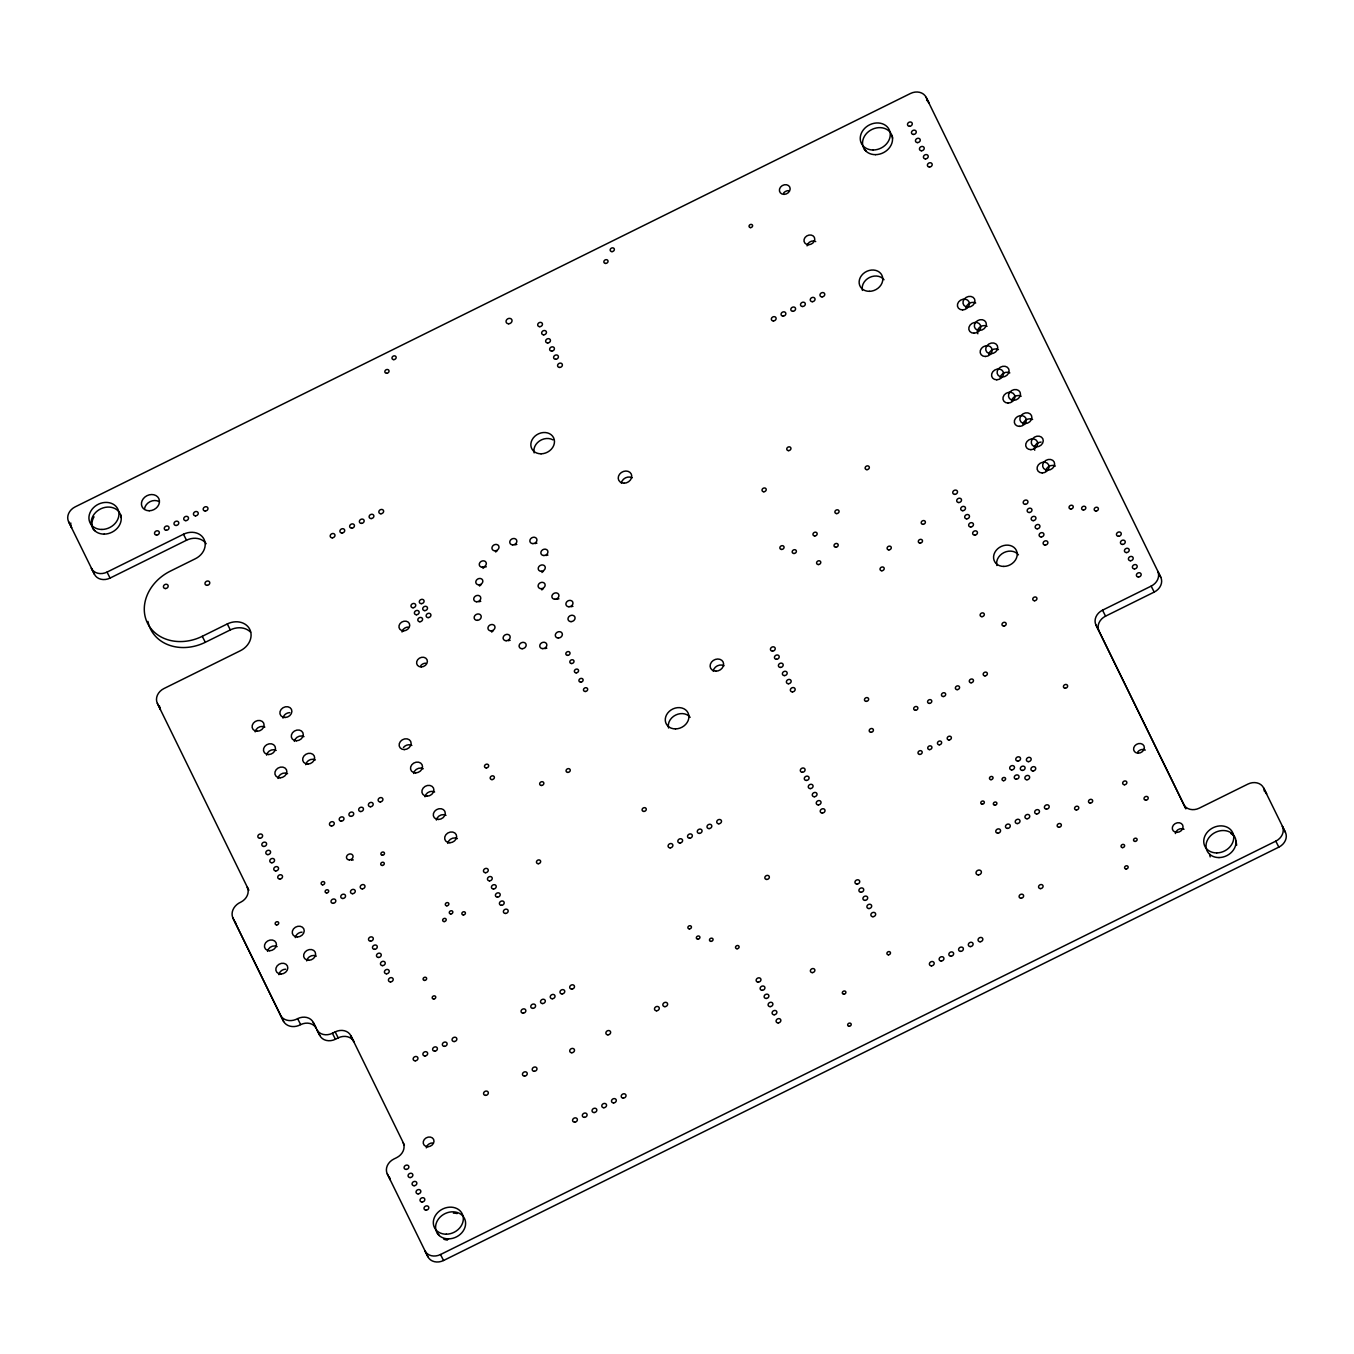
<?xml version="1.0" encoding="UTF-8"?>
<svg xmlns="http://www.w3.org/2000/svg" width="1354" height="1354" viewBox="0 0 1354 1354"><rect width="100%" height="100%" fill="white"/><g stroke="black" fill="none" stroke-linecap="round" stroke-linejoin="round"><path stroke-width="1.5" d="M206.18 543.716A16.282 13.608 -27 0 0 186.513 540.229L110.08 578.073A12.406 10.375 -27 0 1 94.408 574.248L91.361 568.274A12.406 10.375 -27 0 0 107.034 572.099L183.467 534.255A16.282 13.608 -27 0 1 204.031 539.264A16.282 13.608 -27 0 1 195.416 558.711L170.401 571.1A43.43 36.287 -27 0 0 147.417 622.975A43.43 36.287 -27 0 0 202.271 636.312L227.286 623.94A17.839 14.911 -27 0 1 249.813 629.424A17.839 14.911 -27 0 1 240.386 650.715L163.936 688.56A12.406 10.375 -27 0 0 157.369 703.369L248.476 889.561M147.941 621.418A43.43 36.287 -27 0 0 205.317 642.287L230.332 629.915A17.839 14.911 -27 0 1 250.625 632.2M1185.884 808.829L1095.961 625.006A12.406 10.375 -27 0 1 1102.528 610.18L1151.171 586.113A12.406 10.375 -27 0 0 1157.738 571.286L1160.767 577.261A12.406 10.375 -27 0 1 1154.2 592.087L1105.558 616.155A12.406 10.375 -27 0 0 1098.991 630.981L1185.715 808.423M332.39 1033.271L335.166 1031.9A12.406 10.375 -27 0 1 350.838 1035.708L353.885 1041.683A12.406 10.375 -27 0 0 338.212 1037.875L335.437 1039.246A12.406 10.375 -27 0 1 319.764 1035.421L316.718 1029.463A12.406 10.375 -27 0 0 332.39 1033.271L335.437 1039.246M440.507 1254.532L1275.79 841.156A12.406 10.375 -27 0 0 1282.356 826.329L1285.403 832.304A12.406 10.375 -27 0 1 1278.836 847.13L443.553 1260.506A12.406 10.375 -27 0 1 427.881 1256.698L424.834 1250.724A12.406 10.375 -27 0 0 440.507 1254.532L443.553 1260.506M864.394 149.329L866.289 151.293M93.087 528.788L94.966 530.751M437.46 1233.528L439.356 1235.491M94.408 574.248L68.597 521.696A12.406 10.375 -27 0 1 75.164 506.87L910.447 93.494A12.406 10.375 -27 0 1 926.119 97.302L929.166 103.276A12.406 10.375 -27 0 0 926.576 100.128M1183.599 804.344A12.406 10.375 -27 0 0 1199.272 808.152L1247.914 784.084A12.406 10.375 -27 0 1 1263.587 787.893L1266.616 793.867A12.406 10.375 -27 0 0 1265.516 792.158M1151.171 586.113L1154.2 592.087M1275.79 841.156L1278.836 847.13M1102.528 610.18L1105.558 616.155M1095.961 625.006L1098.991 630.981M183.467 534.255L186.513 540.229M227.286 623.94L230.332 629.915M202.271 636.312L205.317 642.287M107.034 572.099L110.08 578.073M335.166 1031.9L338.212 1037.875M68.597 521.696L71.644 527.671A12.406 10.375 -27 0 1 70.78 522.982M157.369 703.369L160.415 709.344A12.406 10.375 -27 0 1 159.535 706.06M248.814 890.357L247.291 887.378A12.406 10.375 -27 0 1 240.724 902.187A13.201 11.035 -27 0 0 232.77 917.707L283.612 1021.508A13.201 11.035 -27 0 0 300.673 1024.623A12.406 10.375 -27 0 1 316.345 1028.448L313.299 1022.473A12.406 10.375 -27 0 0 297.626 1018.648A13.201 11.035 -27 0 1 280.566 1015.534M403.187 1142.844A12.406 10.375 -27 0 1 396.62 1157.67L393.845 1159.041A12.406 10.375 -27 0 0 387.278 1173.867L390.324 1179.842A12.406 10.375 -27 0 1 389.529 1177.235M297.626 1018.648L300.673 1024.623M232.77 917.707L283.612 1021.508M926.119 97.302L1160.767 577.261M1263.587 787.893L1285.403 832.304M350.838 1035.708L404.406 1145.061M313.299 1022.473L319.764 1035.421M387.278 1173.867L427.881 1256.698M1236.084 841.189L1236.659 845.234M1209.765 854.205L1210.154 856.896M892.201 135.569L892.591 138.277M120.878 515.028L121.268 517.719M534.153 452.896A12.203 10.206 -27 0 1 539.383 441.049A12.203 10.206 -27 0 1 552.94 439.847M783.543 193.097A5.585 4.671 -27 0 1 788.553 190.626M807.052 245.853A5.585 4.671 -27 0 1 815.717 241.571M1230.972 833.59A15.503 12.965 -27 0 1 1233.731 835.706M447.446 1240.078A15.503 12.965 -27 0 1 443.773 1239.181M453.387 1213.133A15.503 12.965 -27 0 1 457.161 1213.556M420.739 665.66A5.585 4.671 -27 0 1 425.748 663.189M92.089 525.538A15.503 12.965 -27 0 1 94.018 516.822M144.556 508.698A9.309 7.769 -27 0 1 159.01 501.555M351.549 860.315A3.402 2.843 -27 0 1 353.259 859.908M1264.044 790.719A12.406 10.375 -27 0 1 1265.059 791.65M235.816 923.682A13.201 11.035 -27 0 1 235.241 921.583M668.571 727.995A12.203 10.206 -27 0 1 675.646 715.064A12.203 10.206 -27 0 1 690.134 717.315M862.447 290.416A12.203 10.206 -27 0 1 869.522 277.485A12.203 10.206 -27 0 1 884.01 279.736M996.882 565.515A12.203 10.206 -27 0 1 1003.957 552.584A12.203 10.206 -27 0 1 1018.445 554.835M426.29 1147.87A5.585 4.671 -27 0 1 432.366 1142.962M1137.732 751.91A5.585 4.671 -27 0 1 1145.315 750.065M1175.357 833.556A5.585 4.671 -27 0 1 1184.022 829.257M402.02 631.996A5.585 4.671 -27 0 1 408.113 627.088M478.944 601.802A3.656 3.063 -27 0 1 480.755 601.362M491.705 632.098A3.656 3.063 -27 0 1 493.161 630.913M479.553 586.045A3.656 3.063 -27 0 1 481.025 584.86M508.342 640.764A3.656 3.063 -27 0 1 510.153 640.324M483.023 568.409A3.656 3.063 -27 0 1 486.306 566.784M544.985 648.651A3.656 3.063 -27 0 1 546.813 648.211M495.716 552.009A3.656 3.063 -27 0 1 497.189 550.824M514.994 544.9A3.656 3.063 -27 0 1 516.822 544.46M535.084 543.631A3.656 3.063 -27 0 1 536.912 543.191M546.085 555.546A3.656 3.063 -27 0 1 547.913 555.106M571.134 606.795A3.656 3.063 -27 0 1 572.945 606.355M557.103 599.28A3.656 3.063 -27 0 1 558.914 598.823M541.972 572.505A3.656 3.063 -27 0 1 543.445 571.32M541.854 589.921A3.656 3.063 -27 0 1 543.326 588.736M255.195 731.854A6.211 5.179 -27 0 1 264.825 727.098M282.986 718.111A6.211 5.179 -27 0 1 289.739 712.644M266.569 755.16A6.211 5.179 -27 0 1 276.199 750.387M294.36 741.4A6.211 5.179 -27 0 1 303.99 736.627M277.959 778.448A6.211 5.179 -27 0 1 287.573 773.676M305.75 764.688A6.211 5.179 -27 0 1 315.38 759.916M267.533 951.371A6.211 5.179 -27 0 1 277.147 946.598M295.324 937.611A6.211 5.179 -27 0 1 302.077 932.144M278.907 974.66A6.211 5.179 -27 0 1 285.66 969.193M306.698 960.9A6.211 5.179 -27 0 1 316.328 956.127M403.424 747.493A6.211 5.179 -27 0 1 411.853 745.445M413.613 773.489A6.211 5.179 -27 0 1 423.243 768.733M424.987 796.778A6.211 5.179 -27 0 1 434.617 792.022M436.377 820.084A6.211 5.179 -27 0 1 446.008 815.311M447.751 843.373A6.211 5.179 -27 0 1 457.381 838.6M977.842 333.761A6.211 5.179 -27 0 1 979.754 327.228A6.211 5.179 -27 0 1 987.066 326.297M1045.728 470.82A6.211 5.179 -27 0 1 1055.358 466.047M1034.744 450.222A6.211 5.179 -27 0 1 1041.108 442.064M1022.964 424.242A6.211 5.179 -27 0 1 1032.594 419.469M966.062 307.781A6.211 5.179 -27 0 1 975.692 303.008M1011.59 400.936A6.211 5.179 -27 0 1 1021.221 396.18M988.826 354.359A6.211 5.179 -27 0 1 998.457 349.586M1000.2 377.648A6.211 5.179 -27 0 1 1009.83 372.892M621.334 483.141A6.99 5.839 -27 0 1 632.183 477.776M713.203 671.127A6.99 5.839 -27 0 1 724.035 665.762M788.451 683.736A2.471 2.065 -27 0 0 790.99 680.47A2.471 2.065 -27 0 0 786.877 680.52A2.471 2.065 -27 0 0 788.451 683.736M923.022 524.337A2.166 1.811 -27 0 0 925.239 521.476A2.166 1.811 -27 0 0 921.634 521.51A2.166 1.811 -27 0 0 923.022 524.337M792.428 691.894A2.471 2.065 -27 0 0 794.984 688.627A2.471 2.065 -27 0 0 790.854 688.661A2.471 2.065 -27 0 0 792.428 691.894M1046.473 809.133A2.471 2.065 -27 0 0 1049.028 805.867A2.471 2.065 -27 0 0 1044.899 805.901A2.471 2.065 -27 0 0 1046.473 809.133M808.626 244.702A5.585 4.671 -27 0 0 814.363 237.356A5.585 4.671 -27 0 0 805.088 237.441A5.585 4.671 -27 0 0 808.626 244.702M1036.741 813.94A2.471 2.065 -27 0 0 1039.297 810.674A2.471 2.065 -27 0 0 1035.167 810.724A2.471 2.065 -27 0 0 1036.741 813.94M585.283 691.488A2.166 1.811 -27 0 0 587.518 688.627A2.166 1.811 -27 0 0 583.912 688.661A2.166 1.811 -27 0 0 585.283 691.488M1027.026 818.764A2.471 2.065 -27 0 0 1029.565 815.497A2.471 2.065 -27 0 0 1025.452 815.531A2.471 2.065 -27 0 0 1027.026 818.764M567.885 772.406A2.166 1.811 -27 0 0 570.102 769.546A2.166 1.811 -27 0 0 566.497 769.58A2.166 1.811 -27 0 0 567.885 772.406M1218.989 857.573A15.503 12.965 -27 0 0 1234.916 837.178A15.503 12.965 -27 0 0 1209.139 837.398A15.503 12.965 -27 0 0 1218.989 857.573M326.652 892.98A1.862 1.557 -27 0 0 328.565 890.543A1.862 1.557 -27 0 0 325.485 890.56A1.862 1.557 -27 0 0 326.652 892.98M448.58 1238.859A15.503 12.965 -27 0 0 464.49 1218.465A15.503 12.965 -27 0 0 438.713 1218.685A15.503 12.965 -27 0 0 448.58 1238.859M486.306 767.938A2.166 1.811 -27 0 0 488.54 765.095A2.166 1.811 -27 0 0 484.918 765.112A2.166 1.811 -27 0 0 486.306 767.938M101.922 529.465A15.503 12.965 -27 0 0 117.832 509.053A15.503 12.965 -27 0 0 92.055 509.29A15.503 12.965 -27 0 0 101.922 529.465M149.228 510.763A9.309 7.769 -27 0 0 158.79 498.509A9.309 7.769 -27 0 0 143.321 498.661A9.309 7.769 -27 0 0 149.228 510.763M873.228 150.006A15.503 12.965 -27 0 0 889.155 129.595A15.503 12.965 -27 0 0 863.378 129.832A15.503 12.965 -27 0 0 873.228 150.006M446.295 1234.205A15.503 12.965 -27 0 0 462.222 1213.81A15.503 12.965 -27 0 0 436.445 1214.03A15.503 12.965 -27 0 0 446.295 1234.205M1216.721 852.918A15.503 12.965 -27 0 0 1232.631 832.507A15.503 12.965 -27 0 0 1206.871 832.744A15.503 12.965 -27 0 0 1216.721 852.918M875.513 154.661A15.503 12.965 -27 0 0 891.423 134.266A15.503 12.965 -27 0 0 865.663 134.486A15.503 12.965 -27 0 0 875.513 154.661M104.19 534.119A15.503 12.965 -27 0 0 120.117 513.708A15.503 12.965 -27 0 0 94.34 513.945A15.503 12.965 -27 0 0 104.19 534.119M541.058 453.81A12.203 10.206 -27 0 0 553.6 437.748A12.203 10.206 -27 0 0 533.307 437.917A12.203 10.206 -27 0 0 541.058 453.81M675.494 728.909A12.203 10.206 -27 0 0 688.035 712.847A12.203 10.206 -27 0 0 667.742 713.016A12.203 10.206 -27 0 0 675.494 728.909M869.37 291.33A12.203 10.206 -27 0 0 881.911 275.268A12.203 10.206 -27 0 0 861.601 275.437A12.203 10.206 -27 0 0 869.37 291.33M1003.805 566.429A12.203 10.206 -27 0 0 1016.329 550.35A12.203 10.206 -27 0 0 996.036 550.536A12.203 10.206 -27 0 0 1003.805 566.429M978.35 874.921A2.793 2.336 -27 0 0 981.21 871.248A2.793 2.336 -27 0 0 976.572 871.282A2.793 2.336 -27 0 0 978.35 874.921M427.864 1146.72A5.585 4.671 -27 0 0 433.602 1139.374A5.585 4.671 -27 0 0 424.327 1139.459A5.585 4.671 -27 0 0 427.864 1146.72M1138.24 753.196A5.585 4.671 -27 0 0 1143.961 745.868A5.585 4.671 -27 0 0 1134.686 745.952A5.585 4.671 -27 0 0 1138.24 753.196M1176.931 832.388A5.585 4.671 -27 0 0 1182.668 825.06A5.585 4.671 -27 0 0 1173.393 825.145A5.585 4.671 -27 0 0 1176.931 832.388M508.647 323.775A3.097 2.59 -27 0 0 511.829 319.696A3.097 2.59 -27 0 0 506.667 319.73A3.097 2.59 -27 0 0 508.647 323.775M421.246 666.947A5.585 4.671 -27 0 0 426.984 659.601A5.585 4.671 -27 0 0 417.709 659.686A5.585 4.671 -27 0 0 421.246 666.947M349.315 859.875A3.402 2.843 -27 0 0 352.819 855.389A3.402 2.843 -27 0 0 347.149 855.44A3.402 2.843 -27 0 0 349.315 859.875M403.61 630.846A5.585 4.671 -27 0 0 409.331 623.5A5.585 4.671 -27 0 0 400.056 623.585A5.585 4.671 -27 0 0 403.61 630.846M491.993 779.599A2.166 1.811 -27 0 0 494.227 776.739A2.166 1.811 -27 0 0 490.622 776.773A2.166 1.811 -27 0 0 491.993 779.599M541.465 785.472A2.166 1.811 -27 0 0 543.699 782.612A2.166 1.811 -27 0 0 540.094 782.646A2.166 1.811 -27 0 0 541.465 785.472M750.573 227.607A1.862 1.557 -27 0 0 752.486 225.17A1.862 1.557 -27 0 0 749.405 225.204A1.862 1.557 -27 0 0 750.573 227.607M1076.396 809.98A2.166 1.811 -27 0 0 1078.63 807.119A2.166 1.811 -27 0 0 1075.025 807.153A2.166 1.811 -27 0 0 1076.396 809.98M981.938 616.662A2.166 1.811 -27 0 0 984.172 613.802A2.166 1.811 -27 0 0 980.55 613.836A2.166 1.811 -27 0 0 981.938 616.662M1070.862 509.019A2.166 1.811 -27 0 0 1073.096 506.159A2.166 1.811 -27 0 0 1069.474 506.193A2.166 1.811 -27 0 0 1070.862 509.019M888.461 954.807A1.862 1.557 -27 0 0 890.357 952.353A1.862 1.557 -27 0 0 887.276 952.387A1.862 1.557 -27 0 0 888.461 954.807M1126.122 868.997A1.862 1.557 -27 0 0 1128.034 866.56A1.862 1.557 -27 0 0 1124.954 866.577A1.862 1.557 -27 0 0 1126.122 868.997M1065.243 688.238A2.166 1.811 -27 0 0 1067.477 685.378A2.166 1.811 -27 0 0 1063.855 685.412A2.166 1.811 -27 0 0 1065.243 688.238M322.675 884.822A1.862 1.557 -27 0 0 324.588 882.385A1.862 1.557 -27 0 0 321.49 882.419A1.862 1.557 -27 0 0 322.675 884.822M382.437 855.254A1.862 1.557 -27 0 0 384.35 852.8A1.862 1.557 -27 0 0 381.253 852.834A1.862 1.557 -27 0 0 382.437 855.254M276.69 924.934A1.862 1.557 -27 0 0 278.602 922.497A1.862 1.557 -27 0 0 275.505 922.531A1.862 1.557 -27 0 0 276.69 924.934M382.251 865.46A1.862 1.557 -27 0 0 384.164 863.023A1.862 1.557 -27 0 0 381.066 863.057A1.862 1.557 -27 0 0 382.251 865.46M463.406 914.966A1.862 1.557 -27 0 0 465.302 912.528A1.862 1.557 -27 0 0 462.222 912.562A1.862 1.557 -27 0 0 463.406 914.966M849.178 1026.298A1.862 1.557 -27 0 0 851.091 1023.861A1.862 1.557 -27 0 0 848.01 1023.895A1.862 1.557 -27 0 0 849.178 1026.298M406.166 1169.416A2.471 2.065 -27 0 0 408.705 1166.149A2.471 2.065 -27 0 0 404.592 1166.183A2.471 2.065 -27 0 0 406.166 1169.416M410.144 1177.557A2.471 2.065 -27 0 0 412.699 1174.307A2.471 2.065 -27 0 0 408.57 1174.341A2.471 2.065 -27 0 0 410.144 1177.557M414.138 1185.715A2.471 2.065 -27 0 0 416.677 1182.448A2.471 2.065 -27 0 0 412.564 1182.499A2.471 2.065 -27 0 0 414.138 1185.715M418.115 1193.873A2.471 2.065 -27 0 0 420.654 1190.606A2.471 2.065 -27 0 0 416.541 1190.64A2.471 2.065 -27 0 0 418.115 1193.873M422.093 1202.014A2.471 2.065 -27 0 0 424.648 1198.764A2.471 2.065 -27 0 0 420.519 1198.798A2.471 2.065 -27 0 0 422.093 1202.014M426.087 1210.171A2.471 2.065 -27 0 0 428.626 1206.905A2.471 2.065 -27 0 0 424.513 1206.956A2.471 2.065 -27 0 0 426.087 1210.171M485.629 1095.369A2.471 2.065 -27 0 0 488.168 1092.119A2.471 2.065 -27 0 0 484.055 1092.153A2.471 2.065 -27 0 0 485.629 1095.369M524.54 1076.125A2.471 2.065 -27 0 0 527.078 1072.859A2.471 2.065 -27 0 0 522.966 1072.893A2.471 2.065 -27 0 0 524.54 1076.125M534.271 1071.302A2.471 2.065 -27 0 0 536.81 1068.035A2.471 2.065 -27 0 0 532.697 1068.086A2.471 2.065 -27 0 0 534.271 1071.302M571.794 1052.735A2.471 2.065 -27 0 0 574.333 1049.468A2.471 2.065 -27 0 0 570.22 1049.502A2.471 2.065 -27 0 0 571.794 1052.735M607.929 1034.845A2.471 2.065 -27 0 0 610.468 1031.579A2.471 2.065 -27 0 0 606.355 1031.63A2.471 2.065 -27 0 0 607.929 1034.845M656.572 1010.778A2.471 2.065 -27 0 0 659.11 1007.511A2.471 2.065 -27 0 0 654.997 1007.545A2.471 2.065 -27 0 0 656.572 1010.778M664.916 1006.648A2.471 2.065 -27 0 0 667.454 1003.382A2.471 2.065 -27 0 0 663.342 1003.416A2.471 2.065 -27 0 0 664.916 1006.648M165.476 588.55A2.471 2.065 -27 0 0 168.014 585.3A2.471 2.065 -27 0 0 163.902 585.334A2.471 2.065 -27 0 0 165.476 588.55M207.044 585.334A2.471 2.065 -27 0 0 209.599 582.068A2.471 2.065 -27 0 0 205.47 582.118A2.471 2.065 -27 0 0 207.044 585.334M205.249 511.017A2.471 2.065 -27 0 0 207.805 507.767A2.471 2.065 -27 0 0 203.675 507.801A2.471 2.065 -27 0 0 205.249 511.017M195.518 515.84A2.471 2.065 -27 0 0 198.073 512.574A2.471 2.065 -27 0 0 193.944 512.607A2.471 2.065 -27 0 0 195.518 515.84M185.803 520.647A2.471 2.065 -27 0 0 188.341 517.397A2.471 2.065 -27 0 0 184.212 517.431A2.471 2.065 -27 0 0 185.803 520.647M176.071 525.47A2.471 2.065 -27 0 0 178.61 522.204A2.471 2.065 -27 0 0 174.497 522.238A2.471 2.065 -27 0 0 176.071 525.47M166.339 530.277A2.471 2.065 -27 0 0 168.878 527.028A2.471 2.065 -27 0 0 164.765 527.061A2.471 2.065 -27 0 0 166.339 530.277M1026.941 779.752A2.471 2.065 -27 0 0 1029.48 776.485A2.471 2.065 -27 0 0 1025.367 776.519A2.471 2.065 -27 0 0 1026.941 779.752M1022.388 770.426A2.471 2.065 -27 0 0 1024.927 767.176A2.471 2.065 -27 0 0 1020.814 767.21A2.471 2.065 -27 0 0 1022.388 770.426M1017.836 761.117A2.471 2.065 -27 0 0 1020.374 757.851A2.471 2.065 -27 0 0 1016.262 757.885A2.471 2.065 -27 0 0 1017.836 761.117M1033 770.968A2.471 2.065 -27 0 0 1035.556 767.701A2.471 2.065 -27 0 0 1031.426 767.735A2.471 2.065 -27 0 0 1033 770.968M1028.448 761.642A2.471 2.065 -27 0 0 1031.003 758.392A2.471 2.065 -27 0 0 1026.874 758.426A2.471 2.065 -27 0 0 1028.448 761.642M1016.329 779.21A2.471 2.065 -27 0 0 1018.868 775.96A2.471 2.065 -27 0 0 1014.755 775.994A2.471 2.065 -27 0 0 1016.329 779.21M1011.776 769.901A2.471 2.065 -27 0 0 1014.315 766.635A2.471 2.065 -27 0 0 1010.202 766.669A2.471 2.065 -27 0 0 1011.776 769.901M428.202 617.61A2.471 2.065 -27 0 0 430.758 614.361A2.471 2.065 -27 0 0 426.628 614.394A2.471 2.065 -27 0 0 428.202 617.61M419.875 621.74A2.471 2.065 -27 0 0 422.414 618.473A2.471 2.065 -27 0 0 418.301 618.524A2.471 2.065 -27 0 0 419.875 621.74M416.457 614.75A2.471 2.065 -27 0 0 418.995 611.5A2.471 2.065 -27 0 0 414.883 611.534A2.471 2.065 -27 0 0 416.457 614.75M424.801 610.62A2.471 2.065 -27 0 0 427.339 607.371A2.471 2.065 -27 0 0 423.21 607.404A2.471 2.065 -27 0 0 424.801 610.62M421.382 603.647A2.471 2.065 -27 0 0 423.92 600.381A2.471 2.065 -27 0 0 419.808 600.414A2.471 2.065 -27 0 0 421.382 603.647M413.038 607.76A2.471 2.065 -27 0 0 415.576 604.51A2.471 2.065 -27 0 0 411.464 604.544A2.471 2.065 -27 0 0 413.038 607.76M539.755 326.669A2.471 2.065 -27 0 0 542.294 323.42A2.471 2.065 -27 0 0 538.181 323.454A2.471 2.065 -27 0 0 539.755 326.669M543.733 334.827A2.471 2.065 -27 0 0 546.271 331.561A2.471 2.065 -27 0 0 542.159 331.595A2.471 2.065 -27 0 0 543.733 334.827M547.71 342.985A2.471 2.065 -27 0 0 550.266 339.719A2.471 2.065 -27 0 0 546.136 339.752A2.471 2.065 -27 0 0 547.71 342.985M551.704 351.126A2.471 2.065 -27 0 0 554.243 347.876A2.471 2.065 -27 0 0 550.13 347.91A2.471 2.065 -27 0 0 551.704 351.126M555.682 359.284A2.471 2.065 -27 0 0 558.237 356.017A2.471 2.065 -27 0 0 554.108 356.051A2.471 2.065 -27 0 0 555.682 359.284M559.676 367.442A2.471 2.065 -27 0 0 562.215 364.175A2.471 2.065 -27 0 0 558.085 364.209A2.471 2.065 -27 0 0 559.676 367.442M822.047 296.881A2.471 2.065 -27 0 0 824.586 293.615A2.471 2.065 -27 0 0 820.473 293.649A2.471 2.065 -27 0 0 822.047 296.881M812.315 301.688A2.471 2.065 -27 0 0 814.871 298.422A2.471 2.065 -27 0 0 810.741 298.472A2.471 2.065 -27 0 0 812.315 301.688M802.583 306.512A2.471 2.065 -27 0 0 805.139 303.245A2.471 2.065 -27 0 0 801.009 303.279A2.471 2.065 -27 0 0 802.583 306.512M792.869 311.318A2.471 2.065 -27 0 0 795.407 308.052A2.471 2.065 -27 0 0 791.295 308.103A2.471 2.065 -27 0 0 792.869 311.318M783.137 316.142A2.471 2.065 -27 0 0 785.675 312.876A2.471 2.065 -27 0 0 781.563 312.909A2.471 2.065 -27 0 0 783.137 316.142M773.405 320.949A2.471 2.065 -27 0 0 775.944 317.682A2.471 2.065 -27 0 0 771.831 317.733A2.471 2.065 -27 0 0 773.405 320.949M954.807 494.379A2.471 2.065 -27 0 0 957.346 491.13A2.471 2.065 -27 0 0 953.233 491.163A2.471 2.065 -27 0 0 954.807 494.379M958.784 502.537A2.471 2.065 -27 0 0 961.34 499.271A2.471 2.065 -27 0 0 957.21 499.304A2.471 2.065 -27 0 0 958.784 502.537M962.779 510.695A2.471 2.065 -27 0 0 965.317 507.428A2.471 2.065 -27 0 0 961.205 507.462A2.471 2.065 -27 0 0 962.779 510.695M966.756 518.836A2.471 2.065 -27 0 0 969.312 515.586A2.471 2.065 -27 0 0 965.182 515.62A2.471 2.065 -27 0 0 966.756 518.836M970.75 526.994A2.471 2.065 -27 0 0 973.289 523.727A2.471 2.065 -27 0 0 969.159 523.761A2.471 2.065 -27 0 0 970.75 526.994M974.728 535.152A2.471 2.065 -27 0 0 977.266 531.885A2.471 2.065 -27 0 0 973.154 531.919A2.471 2.065 -27 0 0 974.728 535.152M1025.266 504.348A2.471 2.065 -27 0 0 1027.804 501.082A2.471 2.065 -27 0 0 1023.692 501.132A2.471 2.065 -27 0 0 1025.266 504.348M1029.243 512.506A2.471 2.065 -27 0 0 1031.799 509.239A2.471 2.065 -27 0 0 1027.669 509.273A2.471 2.065 -27 0 0 1029.243 512.506M1033.237 520.647A2.471 2.065 -27 0 0 1035.776 517.397A2.471 2.065 -27 0 0 1031.663 517.431A2.471 2.065 -27 0 0 1033.237 520.647M1037.215 528.805A2.471 2.065 -27 0 0 1039.754 525.538A2.471 2.065 -27 0 0 1035.641 525.589A2.471 2.065 -27 0 0 1037.215 528.805M1041.192 536.963A2.471 2.065 -27 0 0 1043.748 533.696A2.471 2.065 -27 0 0 1039.618 533.73A2.471 2.065 -27 0 0 1041.192 536.963M1045.186 545.103A2.471 2.065 -27 0 0 1047.725 541.854A2.471 2.065 -27 0 0 1043.612 541.888A2.471 2.065 -27 0 0 1045.186 545.103M156.607 535.101A2.471 2.065 -27 0 0 159.146 531.834A2.471 2.065 -27 0 0 155.033 531.868A2.471 2.065 -27 0 0 156.607 535.101M370.573 941.165A2.471 2.065 -27 0 0 373.112 937.899A2.471 2.065 -27 0 0 368.999 937.95A2.471 2.065 -27 0 0 370.573 941.165M374.55 949.323A2.471 2.065 -27 0 0 377.106 946.057A2.471 2.065 -27 0 0 372.976 946.091A2.471 2.065 -27 0 0 374.55 949.323M378.545 957.464A2.471 2.065 -27 0 0 381.083 954.215A2.471 2.065 -27 0 0 376.971 954.248A2.471 2.065 -27 0 0 378.545 957.464M382.522 965.622A2.471 2.065 -27 0 0 385.061 962.356A2.471 2.065 -27 0 0 380.948 962.406A2.471 2.065 -27 0 0 382.522 965.622M386.516 973.78A2.471 2.065 -27 0 0 389.055 970.513A2.471 2.065 -27 0 0 384.925 970.547A2.471 2.065 -27 0 0 386.516 973.78M390.494 981.921A2.471 2.065 -27 0 0 393.032 978.671A2.471 2.065 -27 0 0 388.92 978.705A2.471 2.065 -27 0 0 390.494 981.921M259.9 838.295A2.471 2.065 -27 0 0 262.439 835.046A2.471 2.065 -27 0 0 258.326 835.079A2.471 2.065 -27 0 0 259.9 838.295M263.878 846.453A2.471 2.065 -27 0 0 266.433 843.187A2.471 2.065 -27 0 0 262.304 843.237A2.471 2.065 -27 0 0 263.878 846.453M267.872 854.611A2.471 2.065 -27 0 0 270.411 851.344A2.471 2.065 -27 0 0 266.298 851.378A2.471 2.065 -27 0 0 267.872 854.611M271.849 862.752A2.471 2.065 -27 0 0 274.388 859.502A2.471 2.065 -27 0 0 270.275 859.536A2.471 2.065 -27 0 0 271.849 862.752M275.827 870.91A2.471 2.065 -27 0 0 278.382 867.643A2.471 2.065 -27 0 0 274.253 867.694A2.471 2.065 -27 0 0 275.827 870.91M279.821 879.068A2.471 2.065 -27 0 0 282.36 875.801A2.471 2.065 -27 0 0 278.247 875.835A2.471 2.065 -27 0 0 279.821 879.068M362.28 888.867A2.471 2.065 -27 0 0 364.818 885.618A2.471 2.065 -27 0 0 360.706 885.651A2.471 2.065 -27 0 0 362.28 888.867M352.548 893.691A2.471 2.065 -27 0 0 355.087 890.424A2.471 2.065 -27 0 0 350.974 890.458A2.471 2.065 -27 0 0 352.548 893.691M342.816 898.497A2.471 2.065 -27 0 0 345.372 895.248A2.471 2.065 -27 0 0 341.242 895.282A2.471 2.065 -27 0 0 342.816 898.497M333.084 903.321A2.471 2.065 -27 0 0 335.64 900.055A2.471 2.065 -27 0 0 331.51 900.088A2.471 2.065 -27 0 0 333.084 903.321M380.186 801.906A2.471 2.065 -27 0 0 382.742 798.64A2.471 2.065 -27 0 0 378.612 798.691A2.471 2.065 -27 0 0 380.186 801.906M370.454 806.73A2.471 2.065 -27 0 0 373.01 803.464A2.471 2.065 -27 0 0 368.88 803.497A2.471 2.065 -27 0 0 370.454 806.73M360.739 811.537A2.471 2.065 -27 0 0 363.278 808.27A2.471 2.065 -27 0 0 359.165 808.321A2.471 2.065 -27 0 0 360.739 811.537M351.008 816.36A2.471 2.065 -27 0 0 353.546 813.094A2.471 2.065 -27 0 0 349.434 813.128A2.471 2.065 -27 0 0 351.008 816.36M341.276 821.167A2.471 2.065 -27 0 0 343.814 817.901A2.471 2.065 -27 0 0 339.702 817.951A2.471 2.065 -27 0 0 341.276 821.167M331.544 825.991A2.471 2.065 -27 0 0 334.099 822.724A2.471 2.065 -27 0 0 329.97 822.758A2.471 2.065 -27 0 0 331.544 825.991M485.544 872.704A2.471 2.065 -27 0 0 488.083 869.437A2.471 2.065 -27 0 0 483.97 869.471A2.471 2.065 -27 0 0 485.544 872.704M489.522 880.845A2.471 2.065 -27 0 0 492.077 877.595A2.471 2.065 -27 0 0 487.948 877.629A2.471 2.065 -27 0 0 489.522 880.845M493.516 889.003A2.471 2.065 -27 0 0 496.055 885.736A2.471 2.065 -27 0 0 491.942 885.77A2.471 2.065 -27 0 0 493.516 889.003M497.493 897.16A2.471 2.065 -27 0 0 500.032 893.894A2.471 2.065 -27 0 0 495.919 893.928A2.471 2.065 -27 0 0 497.493 897.16M501.488 905.301A2.471 2.065 -27 0 0 504.026 902.052A2.471 2.065 -27 0 0 499.897 902.086A2.471 2.065 -27 0 0 501.488 905.301M505.465 913.459A2.471 2.065 -27 0 0 508.004 910.193A2.471 2.065 -27 0 0 503.891 910.226A2.471 2.065 -27 0 0 505.465 913.459M332.272 537.826A2.471 2.065 -27 0 0 334.81 534.576A2.471 2.065 -27 0 0 330.681 534.61A2.471 2.065 -27 0 0 332.272 537.826M341.987 533.019A2.471 2.065 -27 0 0 344.542 529.752A2.471 2.065 -27 0 0 340.413 529.786A2.471 2.065 -27 0 0 341.987 533.019M351.718 528.195A2.471 2.065 -27 0 0 354.274 524.946A2.471 2.065 -27 0 0 350.144 524.98A2.471 2.065 -27 0 0 351.718 528.195M361.45 523.389A2.471 2.065 -27 0 0 363.989 520.122A2.471 2.065 -27 0 0 359.876 520.156A2.471 2.065 -27 0 0 361.45 523.389M371.182 518.565A2.471 2.065 -27 0 0 373.721 515.315A2.471 2.065 -27 0 0 369.608 515.349A2.471 2.065 -27 0 0 371.182 518.565M380.914 513.758A2.471 2.065 -27 0 0 383.453 510.492A2.471 2.065 -27 0 0 379.34 510.526A2.471 2.065 -27 0 0 380.914 513.758M718.805 823.774A2.471 2.065 -27 0 0 721.343 820.524A2.471 2.065 -27 0 0 717.231 820.558A2.471 2.065 -27 0 0 718.805 823.774M709.073 828.597A2.471 2.065 -27 0 0 711.629 825.331A2.471 2.065 -27 0 0 707.499 825.365A2.471 2.065 -27 0 0 709.073 828.597M699.341 833.404A2.471 2.065 -27 0 0 701.897 830.154A2.471 2.065 -27 0 0 697.767 830.188A2.471 2.065 -27 0 0 699.341 833.404M689.626 838.228A2.471 2.065 -27 0 0 692.165 834.961A2.471 2.065 -27 0 0 688.052 834.995A2.471 2.065 -27 0 0 689.626 838.228M679.894 843.034A2.471 2.065 -27 0 0 682.433 839.785A2.471 2.065 -27 0 0 678.32 839.818A2.471 2.065 -27 0 0 679.894 843.034M670.162 847.858A2.471 2.065 -27 0 0 672.701 844.591A2.471 2.065 -27 0 0 668.588 844.625A2.471 2.065 -27 0 0 670.162 847.858M802.38 772.288A2.471 2.065 -27 0 0 804.919 769.038A2.471 2.065 -27 0 0 800.806 769.072A2.471 2.065 -27 0 0 802.38 772.288M806.358 780.446A2.471 2.065 -27 0 0 808.913 777.179A2.471 2.065 -27 0 0 804.784 777.23A2.471 2.065 -27 0 0 806.358 780.446M810.352 788.603A2.471 2.065 -27 0 0 812.891 785.337A2.471 2.065 -27 0 0 808.778 785.371A2.471 2.065 -27 0 0 810.352 788.603M814.329 796.744A2.471 2.065 -27 0 0 816.868 793.495A2.471 2.065 -27 0 0 812.755 793.529A2.471 2.065 -27 0 0 814.329 796.744M818.324 804.902A2.471 2.065 -27 0 0 820.862 801.636A2.471 2.065 -27 0 0 816.733 801.686A2.471 2.065 -27 0 0 818.324 804.902M822.301 813.06A2.471 2.065 -27 0 0 824.84 809.794A2.471 2.065 -27 0 0 820.727 809.827A2.471 2.065 -27 0 0 822.301 813.06M857.014 884.094A2.471 2.065 -27 0 0 859.553 880.828A2.471 2.065 -27 0 0 855.44 880.879A2.471 2.065 -27 0 0 857.014 884.094M860.992 892.252A2.471 2.065 -27 0 0 863.547 888.986A2.471 2.065 -27 0 0 859.418 889.019A2.471 2.065 -27 0 0 860.992 892.252M864.986 900.393A2.471 2.065 -27 0 0 867.525 897.143A2.471 2.065 -27 0 0 863.412 897.177A2.471 2.065 -27 0 0 864.986 900.393M868.963 908.551A2.471 2.065 -27 0 0 871.502 905.284A2.471 2.065 -27 0 0 867.389 905.335A2.471 2.065 -27 0 0 868.963 908.551M872.941 916.709A2.471 2.065 -27 0 0 875.496 913.442A2.471 2.065 -27 0 0 871.367 913.476A2.471 2.065 -27 0 0 872.941 916.709M931.467 965.842A2.471 2.065 -27 0 0 934.023 962.576A2.471 2.065 -27 0 0 929.893 962.609A2.471 2.065 -27 0 0 931.467 965.842M941.199 961.018A2.471 2.065 -27 0 0 943.755 957.752A2.471 2.065 -27 0 0 939.625 957.803A2.471 2.065 -27 0 0 941.199 961.018M950.931 956.212A2.471 2.065 -27 0 0 953.47 952.945A2.471 2.065 -27 0 0 949.357 952.979A2.471 2.065 -27 0 0 950.931 956.212M960.663 951.388A2.471 2.065 -27 0 0 963.202 948.122A2.471 2.065 -27 0 0 959.089 948.172A2.471 2.065 -27 0 0 960.663 951.388M970.395 946.581A2.471 2.065 -27 0 0 972.934 943.315A2.471 2.065 -27 0 0 968.821 943.349A2.471 2.065 -27 0 0 970.395 946.581M980.11 941.758A2.471 2.065 -27 0 0 982.665 938.491A2.471 2.065 -27 0 0 978.536 938.542A2.471 2.065 -27 0 0 980.11 941.758M623.314 1098.111A2.471 2.065 -27 0 0 625.853 1094.844A2.471 2.065 -27 0 0 621.723 1094.878A2.471 2.065 -27 0 0 623.314 1098.111M574.655 1122.178A2.471 2.065 -27 0 0 577.21 1118.912A2.471 2.065 -27 0 0 573.081 1118.946A2.471 2.065 -27 0 0 574.655 1122.178M584.386 1117.355A2.471 2.065 -27 0 0 586.942 1114.105A2.471 2.065 -27 0 0 582.812 1114.139A2.471 2.065 -27 0 0 584.386 1117.355M594.118 1112.548A2.471 2.065 -27 0 0 596.657 1109.281A2.471 2.065 -27 0 0 592.544 1109.315A2.471 2.065 -27 0 0 594.118 1112.548M603.85 1107.724A2.471 2.065 -27 0 0 606.389 1104.475A2.471 2.065 -27 0 0 602.276 1104.509A2.471 2.065 -27 0 0 603.85 1107.724M613.582 1102.918A2.471 2.065 -27 0 0 616.121 1099.651A2.471 2.065 -27 0 0 612.008 1099.685A2.471 2.065 -27 0 0 613.582 1102.918M758.223 982.158A2.471 2.065 -27 0 0 760.779 978.891A2.471 2.065 -27 0 0 756.649 978.925A2.471 2.065 -27 0 0 758.223 982.158M762.217 990.316A2.471 2.065 -27 0 0 764.756 987.049A2.471 2.065 -27 0 0 760.643 987.083A2.471 2.065 -27 0 0 762.217 990.316M766.195 998.457A2.471 2.065 -27 0 0 768.733 995.207A2.471 2.065 -27 0 0 764.621 995.241A2.471 2.065 -27 0 0 766.195 998.457M770.172 1006.614A2.471 2.065 -27 0 0 772.728 1003.348A2.471 2.065 -27 0 0 768.598 1003.382A2.471 2.065 -27 0 0 770.172 1006.614M774.166 1014.772A2.471 2.065 -27 0 0 776.705 1011.506A2.471 2.065 -27 0 0 772.592 1011.54A2.471 2.065 -27 0 0 774.166 1014.772M778.144 1022.913A2.471 2.065 -27 0 0 780.683 1019.664A2.471 2.065 -27 0 0 776.57 1019.697A2.471 2.065 -27 0 0 778.144 1022.913M772.508 651.139A2.471 2.065 -27 0 0 775.063 647.872A2.471 2.065 -27 0 0 770.934 647.906A2.471 2.065 -27 0 0 772.508 651.139M776.502 659.28A2.471 2.065 -27 0 0 779.041 656.03A2.471 2.065 -27 0 0 774.928 656.064A2.471 2.065 -27 0 0 776.502 659.28M780.479 667.437A2.471 2.065 -27 0 0 783.018 664.171A2.471 2.065 -27 0 0 778.905 664.205A2.471 2.065 -27 0 0 780.479 667.437M784.457 675.595A2.471 2.065 -27 0 0 787.012 672.329A2.471 2.065 -27 0 0 782.883 672.363A2.471 2.065 -27 0 0 784.457 675.595M1017.294 823.571A2.471 2.065 -27 0 0 1019.833 820.304A2.471 2.065 -27 0 0 1015.72 820.355A2.471 2.065 -27 0 0 1017.294 823.571M1007.562 828.394A2.471 2.065 -27 0 0 1010.101 825.128A2.471 2.065 -27 0 0 1005.988 825.161A2.471 2.065 -27 0 0 1007.562 828.394M997.83 833.201A2.471 2.065 -27 0 0 1000.386 829.934A2.471 2.065 -27 0 0 996.256 829.985A2.471 2.065 -27 0 0 997.83 833.201M909.566 126.294A2.471 2.065 -27 0 0 912.105 123.028A2.471 2.065 -27 0 0 907.992 123.079A2.471 2.065 -27 0 0 909.566 126.294M913.544 134.452A2.471 2.065 -27 0 0 916.083 131.186A2.471 2.065 -27 0 0 911.97 131.22A2.471 2.065 -27 0 0 913.544 134.452M917.521 142.593A2.471 2.065 -27 0 0 920.077 139.344A2.471 2.065 -27 0 0 915.947 139.377A2.471 2.065 -27 0 0 917.521 142.593M921.515 150.751A2.471 2.065 -27 0 0 924.054 147.484A2.471 2.065 -27 0 0 919.941 147.535A2.471 2.065 -27 0 0 921.515 150.751M925.493 158.909A2.471 2.065 -27 0 0 928.049 155.642A2.471 2.065 -27 0 0 923.919 155.676A2.471 2.065 -27 0 0 925.493 158.909M929.487 167.05A2.471 2.065 -27 0 0 932.026 163.8A2.471 2.065 -27 0 0 927.896 163.834A2.471 2.065 -27 0 0 929.487 167.05M1118.539 536.286A2.471 2.065 -27 0 0 1121.078 533.019A2.471 2.065 -27 0 0 1116.965 533.053A2.471 2.065 -27 0 0 1118.539 536.286M1122.517 544.443A2.471 2.065 -27 0 0 1125.072 541.177A2.471 2.065 -27 0 0 1120.943 541.211A2.471 2.065 -27 0 0 1122.517 544.443M1126.511 552.584A2.471 2.065 -27 0 0 1129.05 549.335A2.471 2.065 -27 0 0 1124.92 549.369A2.471 2.065 -27 0 0 1126.511 552.584M1130.488 560.742A2.471 2.065 -27 0 0 1133.027 557.476A2.471 2.065 -27 0 0 1128.914 557.509A2.471 2.065 -27 0 0 1130.488 560.742M1134.466 568.9A2.471 2.065 -27 0 0 1137.021 565.633A2.471 2.065 -27 0 0 1132.892 565.667A2.471 2.065 -27 0 0 1134.466 568.9M571.777 989.114A2.471 2.065 -27 0 0 574.316 985.847A2.471 2.065 -27 0 0 570.203 985.881A2.471 2.065 -27 0 0 571.777 989.114M562.045 993.921A2.471 2.065 -27 0 0 564.584 990.654A2.471 2.065 -27 0 0 560.471 990.705A2.471 2.065 -27 0 0 562.045 993.921M552.314 998.744A2.471 2.065 -27 0 0 554.852 995.478A2.471 2.065 -27 0 0 550.739 995.512A2.471 2.065 -27 0 0 552.314 998.744M542.582 1003.551A2.471 2.065 -27 0 0 545.137 1000.284A2.471 2.065 -27 0 0 541.008 1000.335A2.471 2.065 -27 0 0 542.582 1003.551M532.85 1008.375A2.471 2.065 -27 0 0 535.405 1005.108A2.471 2.065 -27 0 0 531.276 1005.142A2.471 2.065 -27 0 0 532.85 1008.375M523.135 1013.181A2.471 2.065 -27 0 0 525.674 1009.915A2.471 2.065 -27 0 0 521.544 1009.966A2.471 2.065 -27 0 0 523.135 1013.181M415.221 1060.808A2.471 2.065 -27 0 0 417.777 1057.542A2.471 2.065 -27 0 0 413.647 1057.576A2.471 2.065 -27 0 0 415.221 1060.808M424.953 1055.985A2.471 2.065 -27 0 0 427.492 1052.718A2.471 2.065 -27 0 0 423.379 1052.769A2.471 2.065 -27 0 0 424.953 1055.985M434.685 1051.178A2.471 2.065 -27 0 0 437.224 1047.911A2.471 2.065 -27 0 0 433.111 1047.945A2.471 2.065 -27 0 0 434.685 1051.178M444.417 1046.354A2.471 2.065 -27 0 0 446.955 1043.088A2.471 2.065 -27 0 0 442.843 1043.139A2.471 2.065 -27 0 0 444.417 1046.354M454.149 1041.548A2.471 2.065 -27 0 0 456.687 1038.281A2.471 2.065 -27 0 0 452.558 1038.315A2.471 2.065 -27 0 0 454.149 1041.548M1138.46 577.041A2.471 2.065 -27 0 0 1140.999 573.774A2.471 2.065 -27 0 0 1136.886 573.825A2.471 2.065 -27 0 0 1138.46 577.041M580.731 682.162A2.166 1.811 -27 0 0 582.965 679.302A2.166 1.811 -27 0 0 579.36 679.336A2.166 1.811 -27 0 0 580.731 682.162M929.538 749.608A2.166 1.811 -27 0 0 931.772 746.748A2.166 1.811 -27 0 0 928.167 746.782A2.166 1.811 -27 0 0 929.538 749.608M818.391 564.55A2.166 1.811 -27 0 0 820.626 561.69A2.166 1.811 -27 0 0 817.021 561.724A2.166 1.811 -27 0 0 818.391 564.55M571.625 663.528A2.166 1.811 -27 0 0 573.859 660.667A2.166 1.811 -27 0 0 570.254 660.701A2.166 1.811 -27 0 0 571.625 663.528M794.003 553.481A2.166 1.811 -27 0 0 796.237 550.621A2.166 1.811 -27 0 0 792.615 550.655A2.166 1.811 -27 0 0 794.003 553.481M763.842 491.756A2.166 1.811 -27 0 0 766.076 488.896A2.166 1.811 -27 0 0 762.454 488.929A2.166 1.811 -27 0 0 763.842 491.756M919.806 754.432A2.166 1.811 -27 0 0 922.04 751.572A2.166 1.811 -27 0 0 918.435 751.605A2.166 1.811 -27 0 0 919.806 754.432M477.217 620.352A3.656 3.063 -27 0 0 480.975 615.528A3.656 3.063 -27 0 0 474.882 615.579A3.656 3.063 -27 0 0 477.217 620.352M476.76 601.768A3.656 3.063 -27 0 0 480.518 596.945A3.656 3.063 -27 0 0 474.442 597.012A3.656 3.063 -27 0 0 476.76 601.768M490.994 630.879A3.656 3.063 -27 0 0 494.752 626.073A3.656 3.063 -27 0 0 488.659 626.123A3.656 3.063 -27 0 0 490.994 630.879M478.842 584.826A3.656 3.063 -27 0 0 482.599 580.02A3.656 3.063 -27 0 0 476.506 580.071A3.656 3.063 -27 0 0 478.842 584.826M506.159 640.73A3.656 3.063 -27 0 0 509.916 635.906A3.656 3.063 -27 0 0 503.823 635.974A3.656 3.063 -27 0 0 506.159 640.73M522.153 648.735A3.656 3.063 -27 0 0 525.911 643.912A3.656 3.063 -27 0 0 519.818 643.962A3.656 3.063 -27 0 0 522.153 648.735M482.312 567.208A3.656 3.063 -27 0 0 486.069 562.384A3.656 3.063 -27 0 0 479.976 562.452A3.656 3.063 -27 0 0 482.312 567.208M542.802 648.634A3.656 3.063 -27 0 0 546.576 643.81A3.656 3.063 -27 0 0 540.483 643.861A3.656 3.063 -27 0 0 542.802 648.634M495.005 550.807A3.656 3.063 -27 0 0 498.763 545.984A3.656 3.063 -27 0 0 492.67 546.034A3.656 3.063 -27 0 0 495.005 550.807M558.356 638.039A3.656 3.063 -27 0 0 562.113 633.232A3.656 3.063 -27 0 0 556.02 633.283A3.656 3.063 -27 0 0 558.356 638.039M512.827 544.883A3.656 3.063 -27 0 0 516.585 540.06A3.656 3.063 -27 0 0 510.492 540.111A3.656 3.063 -27 0 0 512.827 544.883M571.049 621.638A3.656 3.063 -27 0 0 574.807 616.815A3.656 3.063 -27 0 0 568.714 616.865A3.656 3.063 -27 0 0 571.049 621.638M532.917 543.614A3.656 3.063 -27 0 0 536.675 538.79A3.656 3.063 -27 0 0 530.582 538.841A3.656 3.063 -27 0 0 532.917 543.614M543.919 555.529A3.656 3.063 -27 0 0 547.676 550.706A3.656 3.063 -27 0 0 541.583 550.756A3.656 3.063 -27 0 0 543.919 555.529M568.951 606.761A3.656 3.063 -27 0 0 572.708 601.938A3.656 3.063 -27 0 0 566.615 602.005A3.656 3.063 -27 0 0 568.951 606.761M554.92 599.247A3.656 3.063 -27 0 0 558.677 594.423A3.656 3.063 -27 0 0 552.601 594.474A3.656 3.063 -27 0 0 554.92 599.247M541.261 571.303A3.656 3.063 -27 0 0 545.019 566.48A3.656 3.063 -27 0 0 538.943 566.531A3.656 3.063 -27 0 0 541.261 571.303M541.143 588.702A3.656 3.063 -27 0 0 544.9 583.896A3.656 3.063 -27 0 0 538.807 583.946A3.656 3.063 -27 0 0 541.143 588.702M1058.963 827.277A2.166 1.811 -27 0 0 1061.197 824.417A2.166 1.811 -27 0 0 1057.592 824.451A2.166 1.811 -27 0 0 1058.963 827.277M984.984 675.883A2.166 1.811 -27 0 0 987.218 673.023A2.166 1.811 -27 0 0 983.613 673.056A2.166 1.811 -27 0 0 984.984 675.883M920.111 543.123A2.166 1.811 -27 0 0 922.345 540.263A2.166 1.811 -27 0 0 918.74 540.297A2.166 1.811 -27 0 0 920.111 543.123M943.298 696.531A2.166 1.811 -27 0 0 945.532 693.671A2.166 1.811 -27 0 0 941.91 693.688A2.166 1.811 -27 0 0 943.298 696.531M881.826 570.745A2.166 1.811 -27 0 0 884.06 567.885A2.166 1.811 -27 0 0 880.455 567.918A2.166 1.811 -27 0 0 881.826 570.745M957.193 689.643A2.166 1.811 -27 0 0 959.427 686.783A2.166 1.811 -27 0 0 955.806 686.817A2.166 1.811 -27 0 0 957.193 689.643M888.901 549.893A2.166 1.811 -27 0 0 891.135 547.033A2.166 1.811 -27 0 0 887.53 547.067A2.166 1.811 -27 0 0 888.901 549.893M843.864 994.225A1.862 1.557 -27 0 0 845.776 991.788A1.862 1.557 -27 0 0 842.679 991.805A1.862 1.557 -27 0 0 843.864 994.225M444.197 921.583A1.862 1.557 -27 0 0 446.092 919.146A1.862 1.557 -27 0 0 443.012 919.163A1.862 1.557 -27 0 0 444.197 921.583M446.837 905.809A1.862 1.557 -27 0 0 448.749 903.372A1.862 1.557 -27 0 0 445.669 903.389A1.862 1.557 -27 0 0 446.837 905.809M1135.092 841.426A1.862 1.557 -27 0 0 1137.005 838.972A1.862 1.557 -27 0 0 1133.907 839.006A1.862 1.557 -27 0 0 1135.092 841.426M424.631 980.431A1.862 1.557 -27 0 0 426.527 977.994A1.862 1.557 -27 0 0 423.447 978.028A1.862 1.557 -27 0 0 424.631 980.431M433.737 999.066A1.862 1.557 -27 0 0 435.633 996.629A1.862 1.557 -27 0 0 432.552 996.662A1.862 1.557 -27 0 0 433.737 999.066M576.178 672.853A2.166 1.811 -27 0 0 578.412 669.993A2.166 1.811 -27 0 0 574.807 670.027A2.166 1.811 -27 0 0 576.178 672.853M915.507 710.275A2.166 1.811 -27 0 0 917.724 707.414A2.166 1.811 -27 0 0 914.119 707.448A2.166 1.811 -27 0 0 915.507 710.275M835.824 547.236A2.166 1.811 -27 0 0 838.058 544.376A2.166 1.811 -27 0 0 834.453 544.41A2.166 1.811 -27 0 0 835.824 547.236M788.57 450.628A2.166 1.811 -27 0 0 790.804 447.785A2.166 1.811 -27 0 0 787.182 447.802A2.166 1.811 -27 0 0 788.57 450.628M386.652 373.281A2.166 1.811 -27 0 0 388.886 370.421A2.166 1.811 -27 0 0 385.264 370.454A2.166 1.811 -27 0 0 386.652 373.281M605.661 263.438A2.166 1.811 -27 0 0 607.895 260.577A2.166 1.811 -27 0 0 604.29 260.611A2.166 1.811 -27 0 0 605.661 263.438M1124.48 784.745A2.166 1.811 -27 0 0 1126.714 781.884A2.166 1.811 -27 0 0 1123.092 781.918A2.166 1.811 -27 0 0 1124.48 784.745M1034.558 600.736A2.166 1.811 -27 0 0 1036.792 597.876A2.166 1.811 -27 0 0 1033.187 597.909A2.166 1.811 -27 0 0 1034.558 600.736M1083.437 510.018A2.166 1.811 -27 0 0 1085.671 507.158A2.166 1.811 -27 0 0 1082.049 507.191A2.166 1.811 -27 0 0 1083.437 510.018M393.777 359.622A2.166 1.811 -27 0 0 396.011 356.762A2.166 1.811 -27 0 0 392.406 356.796A2.166 1.811 -27 0 0 393.777 359.622M611.991 251.624A2.166 1.811 -27 0 0 614.208 248.764A2.166 1.811 -27 0 0 610.603 248.797A2.166 1.811 -27 0 0 611.991 251.624M1090.309 803.108A2.166 1.811 -27 0 0 1092.526 800.248A2.166 1.811 -27 0 0 1088.921 800.282A2.166 1.811 -27 0 0 1090.309 803.108M1003.805 626.09A2.166 1.811 -27 0 0 1006.039 623.229A2.166 1.811 -27 0 0 1002.417 623.263A2.166 1.811 -27 0 0 1003.805 626.09M1096.012 511.033A2.166 1.811 -27 0 0 1098.246 508.173A2.166 1.811 -27 0 0 1094.624 508.207A2.166 1.811 -27 0 0 1096.012 511.033M567.648 655.37A2.166 1.811 -27 0 0 569.882 652.526A2.166 1.811 -27 0 0 566.26 652.543A2.166 1.811 -27 0 0 567.648 655.37M871.028 732.294A2.166 1.811 -27 0 0 873.262 729.434A2.166 1.811 -27 0 0 869.64 729.467A2.166 1.811 -27 0 0 871.028 732.294M781.681 549.453A2.166 1.811 -27 0 0 783.915 546.593A2.166 1.811 -27 0 0 780.293 546.627A2.166 1.811 -27 0 0 781.681 549.453M538.283 863.7A2.166 1.811 -27 0 0 540.517 860.856A2.166 1.811 -27 0 0 536.895 860.873A2.166 1.811 -27 0 0 538.283 863.7M643.912 811.435A2.166 1.811 -27 0 0 646.129 808.575A2.166 1.811 -27 0 0 642.524 808.609A2.166 1.811 -27 0 0 643.912 811.435M866.272 701.372A2.166 1.811 -27 0 0 868.506 698.512A2.166 1.811 -27 0 0 864.901 698.546A2.166 1.811 -27 0 0 866.272 701.372M949.002 739.978A2.166 1.811 -27 0 0 951.236 737.118A2.166 1.811 -27 0 0 947.614 737.151A2.166 1.811 -27 0 0 949.002 739.978M1003.585 780.683A1.862 1.557 -27 0 0 1005.48 778.245A1.862 1.557 -27 0 0 1002.4 778.262A1.862 1.557 -27 0 0 1003.585 780.683M697.885 939.202A1.862 1.557 -27 0 0 699.798 936.765A1.862 1.557 -27 0 0 696.701 936.799A1.862 1.557 -27 0 0 697.885 939.202M994.868 805.241A1.862 1.557 -27 0 0 996.781 802.804A1.862 1.557 -27 0 0 993.701 802.82A1.862 1.557 -27 0 0 994.868 805.241M737.067 948.748A1.862 1.557 -27 0 0 738.979 946.294A1.862 1.557 -27 0 0 735.882 946.328A1.862 1.557 -27 0 0 737.067 948.748M991.01 779.667A1.862 1.557 -27 0 0 992.922 777.23A1.862 1.557 -27 0 0 989.825 777.264A1.862 1.557 -27 0 0 991.01 779.667M689.423 928.929A1.862 1.557 -27 0 0 691.319 926.491A1.862 1.557 -27 0 0 688.238 926.525A1.862 1.557 -27 0 0 689.423 928.929M982.293 804.225A1.862 1.557 -27 0 0 984.206 801.788A1.862 1.557 -27 0 0 981.125 801.822A1.862 1.557 -27 0 0 982.293 804.225M711.036 941.385A1.862 1.557 -27 0 0 712.932 938.931A1.862 1.557 -27 0 0 709.851 938.965A1.862 1.557 -27 0 0 711.036 941.385M1145.839 800.197A2.166 1.811 -27 0 0 1148.074 797.337A2.166 1.811 -27 0 0 1144.452 797.371A2.166 1.811 -27 0 0 1145.839 800.197M939.27 744.802A2.166 1.811 -27 0 0 941.504 741.941A2.166 1.811 -27 0 0 937.882 741.975A2.166 1.811 -27 0 0 939.27 744.802M814.786 535.964A2.166 1.811 -27 0 0 817.021 533.104A2.166 1.811 -27 0 0 813.399 533.137A2.166 1.811 -27 0 0 814.786 535.964M836.704 513.589A2.166 1.811 -27 0 0 838.921 510.729A2.166 1.811 -27 0 0 835.316 510.763A2.166 1.811 -27 0 0 836.704 513.589M929.403 703.403A2.166 1.811 -27 0 0 931.637 700.543A2.166 1.811 -27 0 0 928.015 700.577A2.166 1.811 -27 0 0 929.403 703.403M971.089 682.771A2.166 1.811 -27 0 0 973.323 679.911A2.166 1.811 -27 0 0 969.718 679.945A2.166 1.811 -27 0 0 971.089 682.771M866.949 469.652A2.166 1.811 -27 0 0 869.183 466.791A2.166 1.811 -27 0 0 865.561 466.825A2.166 1.811 -27 0 0 866.949 469.652M1122.584 847.604A1.862 1.557 -27 0 0 1124.497 845.167A1.862 1.557 -27 0 0 1121.4 845.201A1.862 1.557 -27 0 0 1122.584 847.604M450.831 913.967A1.862 1.557 -27 0 0 452.727 911.53A1.862 1.557 -27 0 0 449.646 911.547A1.862 1.557 -27 0 0 450.831 913.967M1021.068 898.244A2.336 1.946 -27 0 0 1023.455 895.163A2.336 1.946 -27 0 0 1019.579 895.197A2.336 1.946 -27 0 0 1021.068 898.244M1040.515 888.613A2.336 1.946 -27 0 0 1042.918 885.533A2.336 1.946 -27 0 0 1039.043 885.567A2.336 1.946 -27 0 0 1040.515 888.613M784.051 194.384A5.585 4.671 -27 0 0 789.771 187.055A5.585 4.671 -27 0 0 780.496 187.14A5.585 4.671 -27 0 0 784.051 194.384M257.294 731.245A6.211 5.179 -27 0 0 263.658 723.087A6.211 5.179 -27 0 0 253.35 723.171A6.211 5.179 -27 0 0 257.294 731.245M285.085 717.485A6.211 5.179 -27 0 0 291.448 709.327A6.211 5.179 -27 0 0 281.141 709.411A6.211 5.179 -27 0 0 285.085 717.485M268.667 754.533A6.211 5.179 -27 0 0 275.031 746.376A6.211 5.179 -27 0 0 264.724 746.46A6.211 5.179 -27 0 0 268.667 754.533M296.475 740.773A6.211 5.179 -27 0 0 302.839 732.616A6.211 5.179 -27 0 0 292.532 732.717A6.211 5.179 -27 0 0 296.475 740.773M280.058 777.822A6.211 5.179 -27 0 0 286.422 769.664A6.211 5.179 -27 0 0 276.114 769.766A6.211 5.179 -27 0 0 280.058 777.822M307.849 764.062A6.211 5.179 -27 0 0 314.213 755.904A6.211 5.179 -27 0 0 303.905 756.006A6.211 5.179 -27 0 0 307.849 764.062M269.632 950.745A6.211 5.179 -27 0 0 275.996 942.587A6.211 5.179 -27 0 0 265.689 942.689A6.211 5.179 -27 0 0 269.632 950.745M297.423 936.985A6.211 5.179 -27 0 0 303.787 928.827A6.211 5.179 -27 0 0 293.479 928.929A6.211 5.179 -27 0 0 297.423 936.985M281.006 974.034A6.211 5.179 -27 0 0 287.37 965.876A6.211 5.179 -27 0 0 277.062 965.977A6.211 5.179 -27 0 0 281.006 974.034M308.797 960.291A6.211 5.179 -27 0 0 315.177 952.116A6.211 5.179 -27 0 0 304.87 952.217A6.211 5.179 -27 0 0 308.797 960.291M404.321 749.591A6.211 5.179 -27 0 0 410.702 741.417A6.211 5.179 -27 0 0 400.378 741.518A6.211 5.179 -27 0 0 404.321 749.591M415.712 772.88A6.211 5.179 -27 0 0 422.076 764.722A6.211 5.179 -27 0 0 411.768 764.807A6.211 5.179 -27 0 0 415.712 772.88M427.085 796.169A6.211 5.179 -27 0 0 433.466 788.011A6.211 5.179 -27 0 0 423.142 788.096A6.211 5.179 -27 0 0 427.085 796.169M438.476 819.458A6.211 5.179 -27 0 0 444.84 811.3A6.211 5.179 -27 0 0 434.532 811.384A6.211 5.179 -27 0 0 438.476 819.458M449.85 842.747A6.211 5.179 -27 0 0 456.213 834.589A6.211 5.179 -27 0 0 445.906 834.69A6.211 5.179 -27 0 0 449.85 842.747M979.534 330.444A6.211 5.179 -27 0 0 985.915 322.286A6.211 5.179 -27 0 0 975.591 322.387A6.211 5.179 -27 0 0 979.534 330.444M973.983 333.202A6.211 5.179 -27 0 0 980.347 325.045A6.211 5.179 -27 0 0 970.039 325.129A6.211 5.179 -27 0 0 973.983 333.202M1047.827 470.193A6.211 5.179 -27 0 0 1054.207 462.036A6.211 5.179 -27 0 0 1043.883 462.137A6.211 5.179 -27 0 0 1047.827 470.193M1042.275 472.952A6.211 5.179 -27 0 0 1048.639 464.794A6.211 5.179 -27 0 0 1038.332 464.879A6.211 5.179 -27 0 0 1042.275 472.952M1036.453 446.905A6.211 5.179 -27 0 0 1042.817 438.747A6.211 5.179 -27 0 0 1032.51 438.848A6.211 5.179 -27 0 0 1036.453 446.905M1030.885 449.663A6.211 5.179 -27 0 0 1037.266 441.506A6.211 5.179 -27 0 0 1026.941 441.59A6.211 5.179 -27 0 0 1030.885 449.663M1025.063 423.616A6.211 5.179 -27 0 0 1031.443 415.458A6.211 5.179 -27 0 0 1021.119 415.543A6.211 5.179 -27 0 0 1025.063 423.616M1019.511 426.375A6.211 5.179 -27 0 0 1025.875 418.2A6.211 5.179 -27 0 0 1015.568 418.301A6.211 5.179 -27 0 0 1019.511 426.375M968.161 307.155A6.211 5.179 -27 0 0 974.525 298.997A6.211 5.179 -27 0 0 964.217 299.099A6.211 5.179 -27 0 0 968.161 307.155M962.592 309.914A6.211 5.179 -27 0 0 968.973 301.756A6.211 5.179 -27 0 0 958.666 301.84A6.211 5.179 -27 0 0 962.592 309.914M1013.689 400.327A6.211 5.179 -27 0 0 1020.053 392.169A6.211 5.179 -27 0 0 1009.745 392.254A6.211 5.179 -27 0 0 1013.689 400.327M1008.121 403.069A6.211 5.179 -27 0 0 1014.501 394.911A6.211 5.179 -27 0 0 1004.177 395.013A6.211 5.179 -27 0 0 1008.121 403.069M990.925 353.749A6.211 5.179 -27 0 0 997.289 345.575A6.211 5.179 -27 0 0 986.981 345.676A6.211 5.179 -27 0 0 990.925 353.749M985.357 356.491A6.211 5.179 -27 0 0 991.737 348.333A6.211 5.179 -27 0 0 981.413 348.418A6.211 5.179 -27 0 0 985.357 356.491M1002.298 377.038A6.211 5.179 -27 0 0 1008.679 368.88A6.211 5.179 -27 0 0 998.355 368.965A6.211 5.179 -27 0 0 1002.298 377.038M996.747 379.78A6.211 5.179 -27 0 0 1003.111 371.622A6.211 5.179 -27 0 0 992.804 371.724A6.211 5.179 -27 0 0 996.747 379.78M766.804 879.457A2.336 1.946 -27 0 0 769.19 876.376A2.336 1.946 -27 0 0 765.315 876.41A2.336 1.946 -27 0 0 766.804 879.457M812.332 972.612A2.336 1.946 -27 0 0 814.719 969.549A2.336 1.946 -27 0 0 810.843 969.582A2.336 1.946 -27 0 0 812.332 972.612M624.092 483.209A6.99 5.839 -27 0 0 631.252 474.018A6.99 5.839 -27 0 0 619.641 474.12A6.99 5.839 -27 0 0 624.092 483.209M715.944 671.178A6.99 5.839 -27 0 0 723.121 661.988A6.99 5.839 -27 0 0 711.51 662.106A6.99 5.839 -27 0 0 715.944 671.178"/></g></svg>
